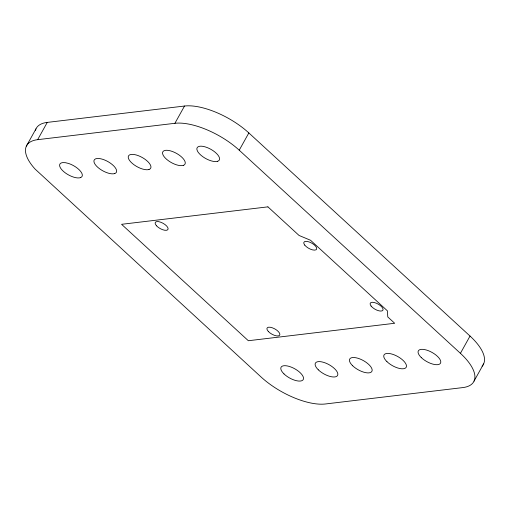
<?xml version="1.0" encoding="UTF-8"?>
<svg xmlns="http://www.w3.org/2000/svg" width="510" height="510" viewBox="0 0 510 510"><rect width="100%" height="100%" fill="white"/><g stroke="black" fill="none" stroke-linecap="round" stroke-linejoin="round"><path stroke-width="0.76" d="M26.373 146.115L35.987 128.845M470.029 336.052L460.422 353.322A50.719 21.114 29.1 0 1 462.723 387.6L325.469 403.971A50.719 21.114 29.1 0 1 261.171 377.088L35.152 169.135A50.739 21.12 29.1 0 1 37.657 139.67L47.264 122.4L184.524 106.029A50.739 21.12 29.1 0 1 248.842 132.931L470.029 336.052A50.719 21.114 29.1 0 1 482.065 366.18M37.657 139.67L174.911 123.299L184.524 106.029M460.422 353.322L239.228 150.201L248.842 132.931M474.013 381.161L483.627 363.891M35.413 130.42A50.739 21.12 29.1 0 1 47.264 122.4M174.911 123.299A50.739 21.12 29.1 0 1 239.228 150.201M80.389 177.659L79.279 177.894A12.68 5.278 29.1 0 1 61.015 168.765L60.269 167.605A12.68 5.278 29.1 0 1 62.628 162.607L65.433 162.69L68.773 163.519A12.68 5.278 29.1 0 1 81.638 172.896L82.116 173.993A12.68 5.278 29.1 0 1 80.389 177.659M114.705 173.566L113.596 173.802A12.68 5.278 29.1 0 1 95.325 164.673L94.586 163.506A12.68 5.278 29.1 0 1 96.945 158.514L98.258 158.463A12.68 5.278 29.1 0 1 115.955 168.804L116.433 169.9A12.68 5.278 29.1 0 1 114.705 173.566M149.022 169.467L147.913 169.709A12.68 5.278 29.1 0 1 129.642 160.58L128.902 159.413A12.68 5.278 29.1 0 1 131.261 154.415L132.575 154.371A12.68 5.278 29.1 0 1 150.265 164.711L150.75 165.807A12.68 5.278 29.1 0 1 149.022 169.467M183.332 165.374L182.223 165.616A12.68 5.278 29.1 0 1 163.959 156.487L163.213 155.32A12.68 5.278 29.1 0 1 165.572 150.322L166.891 150.278A12.68 5.278 29.1 0 1 184.582 160.618L185.06 161.715A12.68 5.278 29.1 0 1 183.332 165.374M217.649 161.281L216.54 161.523A12.68 5.278 29.1 0 1 198.269 152.394L197.529 151.228A12.68 5.278 29.1 0 1 199.888 146.23L201.201 146.179A12.68 5.278 29.1 0 1 218.898 156.525L219.376 157.622A12.68 5.278 29.1 0 1 217.649 161.281M267.903 206.856L121.571 224.311L248.351 340.731L394.683 323.276L387.785 316.946L387.377 310.82L310.545 240.267L299.064 235.467L267.903 206.856M283.993 373.913A12.68 5.278 29.1 0 0 303.099 379.784A12.68 5.278 29.1 0 0 289.406 366.473A12.68 5.278 29.1 0 0 283.993 373.913M318.31 369.82A12.68 5.278 29.1 0 0 337.416 375.692A12.68 5.278 29.1 0 0 323.716 362.38A12.68 5.278 29.1 0 0 318.31 369.82M268.324 331.462A7.248 3.015 29.1 0 0 279.448 335.44A7.248 3.015 29.1 0 0 272.416 327.822A7.248 3.015 29.1 0 0 268.324 331.462M371.101 306.057A7.248 3.015 29.1 0 0 382.347 310.762A7.248 3.015 29.1 0 0 376.374 303.214A7.248 3.015 29.1 0 0 371.101 306.057M386.937 361.635A12.68 5.278 29.1 0 0 406.043 367.506A12.68 5.278 29.1 0 0 392.349 354.195A12.68 5.278 29.1 0 0 386.937 361.635M304.738 245.112A7.248 3.015 29.1 0 0 315.983 249.817A7.248 3.015 29.1 0 0 310.01 242.275A7.248 3.015 29.1 0 0 304.738 245.112M156.551 225.834A7.248 3.015 29.1 0 0 167.682 229.812A7.248 3.015 29.1 0 0 160.65 222.194A7.248 3.015 29.1 0 0 156.551 225.834M421.254 357.542A12.68 5.278 29.1 0 0 440.359 363.413A12.68 5.278 29.1 0 0 426.666 350.102A12.68 5.278 29.1 0 0 421.254 357.542M352.62 365.727A12.68 5.278 29.1 0 0 371.733 371.599A12.68 5.278 29.1 0 0 358.033 358.288A12.68 5.278 29.1 0 0 352.62 365.727"/></g></svg>
